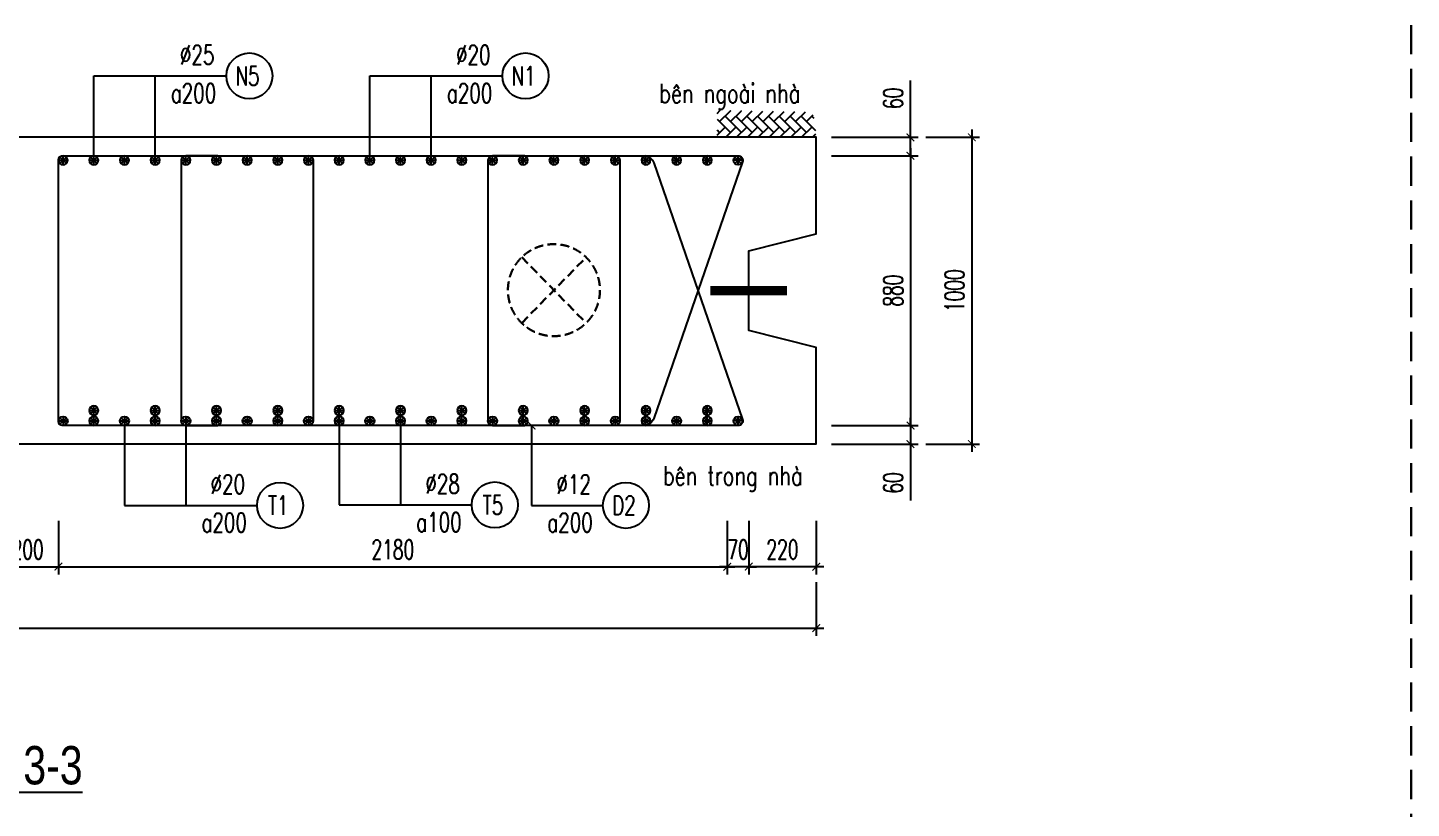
# Model space of a CAD drawing. Header units: millimetres. Extents: x -143483 to 1166745, y -1448440 to -1202244.
# Drawn here: x 283852 to 301892, y -1236113 to -1225931 of the extents above; entities that cross this region are included whole.
import ezdxf
from ezdxf.enums import TextEntityAlignment as Align

# ---------------------------------------------------------------- set-up
doc = ezdxf.new("R2010")
doc.units = ezdxf.units.MM
doc.header["$LTSCALE"] = 30
doc.header["$PDMODE"] = 3
doc.linetypes.add('DASHED', pattern=[19.05, 12.7, -6.35])
doc.layers.get('0').update_dxf_attribs({"lineweight": 9})
doc.layers.get('Defpoints').update_dxf_attribs({"lineweight": 9})
for name, color, linetype in [('ccu11-Cotthep', 9, 'Continuous'), ('ccu11-Dim', 8, 'Continuous'), ('ccu11-Hatch', 8, 'Continuous'), ('ccu11-Text', 31, 'Continuous'), ('ccu11-Thay', 7, 'Continuous'), ('ccu11-Thep', 4, 'Continuous'), ('ccu11-Thep doc', 4, 'Continuous'), ('ccu11-Thepdai', 6, 'Continuous')]:
    doc.layers.add(name, color=color, linetype=linetype)
doc.layers.add('ccu11-Khuat', color=9, linetype='DASHED', lineweight=30)
doc.layers.add('Vicom_thep doc', color=1, linetype='Continuous', lineweight=35)
doc.styles.add('ccu11-dim', font='vnsimli.shx', dxfattribs={"width": 0.65, "bigfont": 'bigfont.shx'})
doc.styles.add('ccu11-VnAvH-B', font='VHAVANB.TTF')
doc.styles.add('ccu11-vnsimli', font='vnsimli.shx', dxfattribs={"width": 0.8, "bigfont": 'vns.shx'})
doc.styles.add('ccu11-vnsimple', font='vnsimple.shx', dxfattribs={"bigfont": 'bigfont.shx'})
doc.styles.add('ccu11_simli', font='vnsimli.shx', dxfattribs={"width": 0.8})
doc.dimstyles.new('ccu11-100', dxfattribs={"dimscale": 100, "dimtxt": 2.5, "dimasz": 1, "dimexe": 1, "dimexo": 2, "dimgap": 1, "dimtad": 1, "dimdec": 0, "dimdsep": 46, "dimtxsty": 'ccu11-dim', "dimblk": 'ARCHTICK', "dimcen": -1, "dimdle": 1, "dimclrd": 256, "dimclre": 256, "dimclrt": 3, "dimadec": 0, "dimazin": 2, "dimtfac": 0.1, "dimtdec": 0, "dimtmove": 0, "dimatfit": 1, "dimldrblk": 'ARCHTICK', "dimfxl": 0, "dimtvp": 0.833333, "dimtolj": 1, "dimtzin": 12, "dimarcsym": 0})
doc.dimstyles.new('ccu11-100x4', dxfattribs={"dimscale": 100, "dimtxt": 2.5, "dimasz": 1, "dimexe": 1, "dimexo": 2, "dimgap": 1, "dimtad": 1, "dimdec": 0, "dimlfac": 0.25, "dimdsep": 46, "dimtxsty": 'ccu11-dim', "dimblk": 'ARCHTICK', "dimcen": -1, "dimdle": 1, "dimclrd": 256, "dimclre": 256, "dimclrt": 3, "dimadec": 0, "dimazin": 2, "dimtfac": 0.1, "dimtdec": 0, "dimtmove": 0, "dimatfit": 1, "dimldrblk": 'ARCHTICK', "dimfxl": 0, "dimtvp": 0.833333, "dimtolj": 1, "dimtzin": 12, "dimarcsym": 0})

# ---------------------------------------------------------------- blocks, each defined once
blk = doc.blocks.new('MCT')
at = {"ltscale": 0.005}
for p, q in [((-0.49, 0), (0.49, 0)), ((0.35, -0.35), (-0.35, 0.35)), ((-0.35, -0.35), (0.35, 0.35)), ((0, -0.49), (0, 0.49))]:
    blk.add_line(p, q, dxfattribs=at)
blk.add_circle((0, 0), 0.492, dxfattribs=at)
blk = doc.blocks.new('*U1417')
at = {"layer": 'ccu11-Thep doc', "xscale": -121.9200000001001, "yscale": 121.9200000001001, "zscale": 121.92, "rotation": 270}
blk.add_blockref('MCT', (0, 0), dxfattribs=at)
blk = doc.blocks.new('*U1418')
at = {"layer": 'ccu11-Thep doc', "color": 0, "linetype": 'ByBlock', "lineweight": -2, "transparency": 16777216}
for p in [(0, 0), (800, 0), (1600, 0), (2400, 0), (3200, 0), (4000, 0), (4800, 0), (5600, 0), (6400, 0), (7200, 0), (8000, 0)]:
    blk.add_blockref('*U1417', p, dxfattribs=at)
blk = doc.blocks.new('*U1395')
at = {"layer": 'ccu11-Thep doc', "xscale": -121.9200000001001, "yscale": 121.9200000001001, "zscale": 121.92, "rotation": 270}
blk.add_blockref('MCT', (0, 0), dxfattribs=at)
blk = doc.blocks.new('*U1396')
at = {"layer": 'ccu11-Thep doc', "color": 0, "linetype": 'ByBlock', "lineweight": -2, "transparency": 16777216}
for p in [(0, 0), (800, 0), (1600, 0), (2400, 0), (3200, 0), (4000, 0), (4800, 0), (5600, 0), (6400, 0), (7200, 0), (8000, 0)]:
    blk.add_blockref('*U1395', p, dxfattribs=at)
blk = doc.blocks.new('_ARCHTICK')
at = {"color": 0, "linetype": 'ByBlock', "const_width": 0.15}
blk.add_lwpolyline([(-0.5, -0.5), (0.5, 0.5)], dxfattribs=at)
blk = doc.blocks.new('*D2433')
at = {"layer": 'ccu11-Dim', "linetype": 'ByBlock', "lineweight": -2, "ltscale": 30, "transparency": 16777216}
for p, q in [((293253, -1232361), (293253, -1233061)), ((294133, -1232361), (294133, -1233061)), ((294233, -1232961), (293153, -1232961))]:
    blk.add_line(p, q, dxfattribs=at)
at = {"layer": 'Defpoints', "color": 0, "linetype": 'ByBlock', "ltscale": 30, "transparency": 16777216}
for p in [(293253, -1232161), (294133, -1232161), (293253, -1232961)]:
    blk.add_point(p, dxfattribs=at)
at = {"layer": 'ccu11-Dim', "linetype": 'ByBlock', "lineweight": -2, "ltscale": 30, "transparency": 16777216, "xscale": 100, "yscale": 100, "zscale": 100, "rotation": 180}
blk.add_blockref('_ARCHTICK', (293253, -1232961), dxfattribs=at)
at = {"layer": 'ccu11-Dim', "linetype": 'ByBlock', "lineweight": -2, "ltscale": 30, "transparency": 16777216, "xscale": 100, "yscale": 100, "zscale": 100}
blk.add_blockref('_ARCHTICK', (294133, -1232961), dxfattribs=at)
at = {"layer": 'ccu11-Dim', "color": 3, "linetype": 'ByBlock', "ltscale": 30, "transparency": 16777216, "insert": (293693, -1232736), "char_height": 250, "attachment_point": 5, "style": 'ccu11-dim'}
blk.add_mtext('\\A1;220', dxfattribs=at)
blk = doc.blocks.new('*D2434')
at = {"layer": 'ccu11-Dim', "linetype": 'ByBlock', "lineweight": -2, "ltscale": 30, "transparency": 16777216}
for p, q in [((292973, -1232361), (292973, -1233061)), ((293253, -1232361), (293253, -1233061)), ((292973, -1232961), (292873, -1232961)), ((293253, -1232961), (292973, -1232961)), ((293253, -1232961), (293353, -1232961))]:
    blk.add_line(p, q, dxfattribs=at)
at = {"layer": 'Defpoints', "color": 0, "linetype": 'ByBlock', "ltscale": 30, "transparency": 16777216}
for p in [(292973, -1232161), (293253, -1232161), (292973, -1232961)]:
    blk.add_point(p, dxfattribs=at)
at = {"layer": 'ccu11-Dim', "linetype": 'ByBlock', "lineweight": -2, "ltscale": 30, "transparency": 16777216, "xscale": 100, "yscale": 100, "zscale": 100}
blk.add_blockref('_ARCHTICK', (292973, -1232961), dxfattribs=at)
at = {"layer": 'ccu11-Dim', "linetype": 'ByBlock', "lineweight": -2, "ltscale": 30, "transparency": 16777216, "xscale": 100, "yscale": 100, "zscale": 100, "rotation": 180}
blk.add_blockref('_ARCHTICK', (293253, -1232961), dxfattribs=at)
at = {"layer": 'ccu11-Dim', "color": 3, "linetype": 'ByBlock', "ltscale": 30, "transparency": 16777216, "insert": (293113, -1232736), "char_height": 250, "attachment_point": 5, "style": 'ccu11-dim'}
blk.add_mtext('\\A1;70', dxfattribs=at)
blk = doc.blocks.new('*D2435')
at = {"layer": 'ccu11-Dim', "linetype": 'ByBlock', "lineweight": -2, "ltscale": 30, "transparency": 16777216}
for p, q in [((283452, -1232361), (283452, -1233061)), ((284252, -1232361), (284252, -1233061)), ((283352, -1232961), (284352, -1232961))]:
    blk.add_line(p, q, dxfattribs=at)
at = {"layer": 'Defpoints', "color": 0, "linetype": 'ByBlock', "ltscale": 30, "transparency": 16777216}
for p in [(283452, -1232161), (284252, -1232161), (284252, -1232961)]:
    blk.add_point(p, dxfattribs=at)
at = {"layer": 'ccu11-Dim', "linetype": 'ByBlock', "lineweight": -2, "ltscale": 30, "transparency": 16777216, "xscale": 100, "yscale": 100, "zscale": 100, "rotation": 180}
blk.add_blockref('_ARCHTICK', (283452, -1232961), dxfattribs=at)
at = {"layer": 'ccu11-Dim', "linetype": 'ByBlock', "lineweight": -2, "ltscale": 30, "transparency": 16777216, "xscale": 100, "yscale": 100, "zscale": 100}
blk.add_blockref('_ARCHTICK', (284252, -1232961), dxfattribs=at)
at = {"layer": 'ccu11-Dim', "color": 3, "linetype": 'ByBlock', "ltscale": 30, "transparency": 16777216, "insert": (283852, -1232736), "char_height": 250, "attachment_point": 5, "style": 'ccu11-dim'}
blk.add_mtext('\\A1;200', dxfattribs=at)
blk = doc.blocks.new('*D2436')
at = {"layer": 'ccu11-Dim', "linetype": 'ByBlock', "lineweight": -2, "ltscale": 30, "transparency": 16777216}
for p, q in [((284252, -1232361), (284252, -1233061)), ((292973, -1232361), (292973, -1233061)), ((284152, -1232961), (293073, -1232961))]:
    blk.add_line(p, q, dxfattribs=at)
at = {"layer": 'Defpoints', "color": 0, "linetype": 'ByBlock', "ltscale": 30, "transparency": 16777216}
for p in [(284252, -1232161), (292973, -1232161), (292973, -1232961)]:
    blk.add_point(p, dxfattribs=at)
at = {"layer": 'ccu11-Dim', "linetype": 'ByBlock', "lineweight": -2, "ltscale": 30, "transparency": 16777216, "xscale": 100, "yscale": 100, "zscale": 100, "rotation": 180}
blk.add_blockref('_ARCHTICK', (284252, -1232961), dxfattribs=at)
at = {"layer": 'ccu11-Dim', "linetype": 'ByBlock', "lineweight": -2, "ltscale": 30, "transparency": 16777216, "xscale": 100, "yscale": 100, "zscale": 100}
blk.add_blockref('_ARCHTICK', (292973, -1232961), dxfattribs=at)
at = {"layer": 'ccu11-Dim', "color": 3, "linetype": 'ByBlock', "ltscale": 30, "transparency": 16777216, "insert": (288613, -1232736), "char_height": 250, "attachment_point": 5, "style": 'ccu11-dim'}
blk.add_mtext('\\A1;2180', dxfattribs=at)
blk = doc.blocks.new('SHD')
at = {"layer": 'ccu11-Cotthep'}
blk.add_circle((300, 0), 300, dxfattribs=at)
at = {"layer": 'ccu11-Cotthep', "color": 31, "style": 'ccu11_simli', "width": 0.8}
blk.add_attdef('DK', text='', height=250, dxfattribs=at).set_placement((-101, 65), align=Align.BOTTOM_RIGHT)
blk.add_attdef('KH', text='', height=250, dxfattribs=at).set_placement((300, 0), align=Align.MIDDLE)
blk.add_attdef('KC', text='', height=250, dxfattribs=at).set_placement((-101, -142), align=Align.TOP_RIGHT)
blk = doc.blocks.new('*D2437')
at = {"layer": 'ccu11-Dim', "linetype": 'ByBlock', "lineweight": -2, "ltscale": 30, "transparency": 16777216}
for p, q in [((295362, -1227361), (295362, -1226621)), ((294333, -1227361), (295462, -1227361)), ((295362, -1227601), (295362, -1227361)), ((294333, -1227601), (295462, -1227601)), ((295362, -1227601), (295362, -1227701))]:
    blk.add_line(p, q, dxfattribs=at)
at = {"layer": 'Defpoints', "color": 0, "linetype": 'ByBlock', "ltscale": 30, "transparency": 16777216}
for p in [(294133, -1227361), (294133, -1227601), (295362, -1227601)]:
    blk.add_point(p, dxfattribs=at)
at = {"layer": 'ccu11-Dim', "linetype": 'ByBlock', "lineweight": -2, "ltscale": 30, "transparency": 16777216, "xscale": 100, "yscale": 100, "zscale": 100}
for p, rotation in [((295362, -1227361), 270), ((295362, -1227601), 90)]:
    blk.add_blockref('_ARCHTICK', p, dxfattribs=dict(at, rotation=rotation))
at = {"layer": 'ccu11-Dim', "color": 3, "linetype": 'ByBlock', "ltscale": 30, "transparency": 16777216, "insert": (295137, -1226853), "char_height": 250, "attachment_point": 5, "rotation": 90, "style": 'ccu11-dim'}
blk.add_mtext('\\A1;60', dxfattribs=at)
blk = doc.blocks.new('*D2438')
at = {"layer": 'ccu11-Dim', "linetype": 'ByBlock', "lineweight": -2, "ltscale": 30, "transparency": 16777216}
for p, q in [((294333, -1227601), (295462, -1227601)), ((295362, -1227501), (295362, -1231221)), ((294333, -1231121), (295462, -1231121))]:
    blk.add_line(p, q, dxfattribs=at)
at = {"layer": 'Defpoints', "color": 0, "linetype": 'ByBlock', "ltscale": 30, "transparency": 16777216}
for p in [(294133, -1227601), (294133, -1231121), (295362, -1231121)]:
    blk.add_point(p, dxfattribs=at)
at = {"layer": 'ccu11-Dim', "linetype": 'ByBlock', "lineweight": -2, "ltscale": 30, "transparency": 16777216, "xscale": 100, "yscale": 100, "zscale": 100}
for p, rotation in [((295362, -1227601), 90), ((295362, -1231121), 270)]:
    blk.add_blockref('_ARCHTICK', p, dxfattribs=dict(at, rotation=rotation))
at = {"layer": 'ccu11-Dim', "color": 3, "linetype": 'ByBlock', "ltscale": 30, "transparency": 16777216, "insert": (295137, -1229361), "char_height": 250, "attachment_point": 5, "rotation": 90, "style": 'ccu11-dim'}
blk.add_mtext('\\A1;880', dxfattribs=at)
blk = doc.blocks.new('*D2439')
at = {"layer": 'ccu11-Dim', "linetype": 'ByBlock', "lineweight": -2, "ltscale": 30, "transparency": 16777216}
for p, q in [((295362, -1231121), (295362, -1231021)), ((294333, -1231121), (295462, -1231121)), ((295362, -1231121), (295362, -1231361)), ((294333, -1231361), (295462, -1231361)), ((295362, -1231361), (295362, -1232100))]:
    blk.add_line(p, q, dxfattribs=at)
at = {"layer": 'Defpoints', "color": 0, "linetype": 'ByBlock', "ltscale": 30, "transparency": 16777216}
for p in [(294133, -1231121), (295362, -1231121), (294133, -1231361)]:
    blk.add_point(p, dxfattribs=at)
at = {"layer": 'ccu11-Dim', "linetype": 'ByBlock', "lineweight": -2, "ltscale": 30, "transparency": 16777216, "xscale": 100, "yscale": 100, "zscale": 100}
for p, rotation in [((295362, -1231121), 270), ((295362, -1231361), 90)]:
    blk.add_blockref('_ARCHTICK', p, dxfattribs=dict(at, rotation=rotation))
at = {"layer": 'ccu11-Dim', "color": 3, "linetype": 'ByBlock', "ltscale": 30, "transparency": 16777216, "insert": (295137, -1231869), "char_height": 250, "attachment_point": 5, "rotation": 90, "style": 'ccu11-dim'}
blk.add_mtext('\\A1;60', dxfattribs=at)
blk = doc.blocks.new('*D2440')
at = {"layer": 'ccu11-Dim', "linetype": 'ByBlock', "lineweight": -2, "ltscale": 30, "transparency": 16777216}
for p, q in [((296162, -1227261), (296162, -1231461)), ((295562, -1227361), (296262, -1227361)), ((295562, -1231361), (296262, -1231361))]:
    blk.add_line(p, q, dxfattribs=at)
at = {"layer": 'Defpoints', "color": 0, "linetype": 'ByBlock', "ltscale": 30, "transparency": 16777216}
for p in [(295362, -1227361), (295362, -1231361), (296162, -1231361)]:
    blk.add_point(p, dxfattribs=at)
at = {"layer": 'ccu11-Dim', "linetype": 'ByBlock', "lineweight": -2, "ltscale": 30, "transparency": 16777216, "xscale": 100, "yscale": 100, "zscale": 100}
for p, rotation in [((296162, -1227361), 90), ((296162, -1231361), 270)]:
    blk.add_blockref('_ARCHTICK', p, dxfattribs=dict(at, rotation=rotation))
at = {"layer": 'ccu11-Dim', "color": 3, "linetype": 'ByBlock', "ltscale": 30, "transparency": 16777216, "insert": (295937, -1229361), "char_height": 250, "attachment_point": 5, "rotation": 90, "style": 'ccu11-dim'}
blk.add_mtext('\\A1;1000', dxfattribs=at)
blk = doc.blocks.new('ccu11_block_thep')
at = {"layer": 'ccu11-Thep', "color": 3}
for p, q in [((-0.4, 0), (0.4, 0)), ((-0.28, 0.28), (0.28, -0.28)), ((0.28, 0.28), (-0.28, -0.28)), ((0, 0.4), (0, -0.4))]:
    blk.add_line(p, q, dxfattribs=at)
at = {"layer": 'ccu11-Thep', "color": 1, "const_width": 0.0667}
blk.add_lwpolyline([(-0.4, 0, 1), (0.4, 0, 1), (-0.4, 0, 1)], format="xyb", dxfattribs=at)
at = {"layer": 'ccu11-Thep', "color": 1}
blk.add_circle((0, 0), 0.4, dxfattribs=at)
blk = doc.blocks.new('*U1397')
at = {"layer": 'Vicom_thep doc', "xscale": -150, "yscale": 150, "zscale": 150, "rotation": 180}
blk.add_blockref('ccu11_block_thep', (0, 0), dxfattribs=at)
blk = doc.blocks.new('*U1398')
at = {"layer": 'ccu11-Thep doc', "color": 0, "linetype": 'ByBlock', "lineweight": -2, "transparency": 16777216}
for p in [(0, 0), (800, 0), (1600, 0), (2400, 0), (3200, 0), (4000, 0), (4800, 0), (5600, 0), (6400, 0), (7200, 0), (8000, 0)]:
    blk.add_blockref('*U1397', p, dxfattribs=at)
blk = doc.blocks.new('*U1401')
at = {"layer": 'Vicom_thep doc', "xscale": -150, "yscale": 150, "zscale": 150, "rotation": 180}
blk.add_blockref('ccu11_block_thep', (0, 0), dxfattribs=at)
blk = doc.blocks.new('*U1402')
at = {"layer": 'ccu11-Thep doc', "color": 0, "linetype": 'ByBlock', "lineweight": -2, "transparency": 16777216}
for p in [(0, 0), (800, 0), (1600, 0), (2400, 0), (3200, 0), (4000, 0), (4800, 0), (5600, 0), (6400, 0), (7200, 0), (8000, 0)]:
    blk.add_blockref('*U1401', p, dxfattribs=at)
blk = doc.blocks.new('*U1477')
at = {"layer": 'Vicom_thep doc', "xscale": -150, "yscale": 150, "zscale": 150, "rotation": 180}
blk.add_blockref('ccu11_block_thep', (0, 0), dxfattribs=at)
blk = doc.blocks.new('*U1478')
at = {"layer": 'ccu11-Thep doc', "color": 0, "linetype": 'ByBlock', "lineweight": -2, "transparency": 16777216}
for p in [(0, 0), (800, 0), (1600, 0), (2400, 0), (3200, 0), (4000, 0), (4800, 0), (5600, 0), (6400, 0), (7200, 0), (8000, 0)]:
    blk.add_blockref('*U1477', p, dxfattribs=at)
blk = doc.blocks.new('*D2485')
at = {"layer": 'ccu11-Dim', "linetype": 'ByBlock', "lineweight": -2, "ltscale": 30, "transparency": 16777216}
for p, q in [((272101, -1233161), (272101, -1233861)), ((294133, -1233161), (294133, -1233861)), ((272001, -1233761), (294233, -1233761))]:
    blk.add_line(p, q, dxfattribs=at)
at = {"layer": 'Defpoints', "color": 0, "linetype": 'ByBlock', "ltscale": 30, "transparency": 16777216}
for p in [(272101, -1232961), (294133, -1232961), (294133, -1233761)]:
    blk.add_point(p, dxfattribs=at)
at = {"layer": 'ccu11-Dim', "linetype": 'ByBlock', "lineweight": -2, "ltscale": 30, "transparency": 16777216, "xscale": 100, "yscale": 100, "zscale": 100, "rotation": 180}
blk.add_blockref('_ARCHTICK', (272101, -1233761), dxfattribs=at)
at = {"layer": 'ccu11-Dim', "linetype": 'ByBlock', "lineweight": -2, "ltscale": 30, "transparency": 16777216, "xscale": 100, "yscale": 100, "zscale": 100}
blk.add_blockref('_ARCHTICK', (294133, -1233761), dxfattribs=at)
at = {"layer": 'ccu11-Dim', "color": 3, "linetype": 'ByBlock', "ltscale": 30, "transparency": 16777216, "insert": (283117, -1233536), "char_height": 250, "attachment_point": 5, "style": 'ccu11-dim'}
blk.add_mtext('\\A1;5508', dxfattribs=at)

msp = doc.modelspace()

# ---------------------------------------------------------------- hatches: boundary and pattern name
at = {"layer": 'ccu11-Hatch', "ltscale": 10}
h = msp.add_hatch(dxfattribs=at)
h.set_pattern_fill('AR-HBONE', color=256, scale=25, angle=270, style=0)
h.set_pattern_definition([(45, (-2969009.52, 549095.51), (141.4213562, 4e-14), [300, -100]), (315, (-2968938.81, 549166.22), (141.4213562, 4e-14), [300, -100])])
h.paths.add_polyline_path([(292840.98, -1227007.96), (292840.98, -1227360.69), (294133.34, -1227360.69), (294090.48, -1227029.38)])

# ---------------------------------------------------------------- linework, layer by layer
at = {"layer": 'ccu11-Khuat'}
msp.add_line((301892.29, -1211609.82), (301892.29, -1268677.68), dxfattribs=at)
at = {"layer": 'ccu11-Khuat', "ltscale": 0.3}
for p, q in [((290294.22, -1228924.97), (291132.46, -1229783.68)), ((290294.22, -1229783.68), (291132.46, -1228924.97))]:
    msp.add_line(p, q, dxfattribs=at)
msp.add_circle((290713.34, -1229354.32), 600, dxfattribs=at)
at = {"layer": 'ccu11-Thay'}
for p, q in [((294133.34, -1228620.69), (294133.34, -1227360.69)), ((293253.57, -1228840.69), (294133.34, -1228620.69)), ((293253.57, -1229880.69), (293253.57, -1228840.69)), ((294133.34, -1230100.69), (293253.57, -1229880.69)), ((294133.34, -1231360.69), (294133.34, -1230100.69))]:
    msp.add_line(p, q, dxfattribs=at)
msp.add_lwpolyline([(272101.34, -1231360.69), (294133.34, -1231360.69), (294133.34, -1230100.69), (293253.57, -1229880.69), (293253.57, -1228840.69), (294133.34, -1228620.69), (294133.34, -1227360.69), (272101.34, -1227360.69), (272101.34, -1228620.69), (271221.57, -1228840.69), (271221.57, -1229880.69), (272101.34, -1230100.69)], close=True, dxfattribs=at)
at = {"layer": 'ccu11-Thep', "const_width": 120}
msp.add_lwpolyline([(292753.34, -1229360.69), (293753.34, -1229360.69)], dxfattribs=at)
at = {"layer": 'ccu11-Thepdai'}
for points in [[(291185.14, -1227600.69), (291905.61, -1227600.69, -0.23620228), (292017.37, -1227693.43), (293171.25, -1231040.19, -0.5204497), (293114.86, -1231120.69), (284303.34, -1231120.69, -0.41421356), (284253.34, -1231070.69), (284253.34, -1227650.69, -0.41421356), (284303.34, -1227600.69), (293114.86, -1227600.69, -0.5204497), (293171.25, -1227681.19), (292017.37, -1231027.94, -0.23620228), (291905.61, -1231120.69), (291185.14, -1231120.69)], [(286333.34, -1227600.69), (285913.34, -1227600.69, 0.41421356), (285853.34, -1227660.69), (285853.34, -1231060.69, 0.41421356), (285913.34, -1231120.69), (286333.34, -1231120.69)], [(287093.34, -1227600.69), (287513.34, -1227600.69, -0.41421356), (287573.34, -1227660.69), (287573.34, -1231060.69, -0.41421356), (287513.34, -1231120.69), (287093.34, -1231120.69)], [(290333.34, -1227600.69), (289913.34, -1227600.69, 0.41421356), (289853.34, -1227660.69), (289853.34, -1231060.69, 0.41421356), (289913.34, -1231120.69), (290333.34, -1231120.69)], [(291093.34, -1227600.69), (291513.34, -1227600.69, -0.41421356), (291573.34, -1227660.69), (291573.34, -1231060.69, -0.41421356), (291513.34, -1231120.69), (291093.34, -1231120.69)]]:
    msp.add_lwpolyline(points, format="xyb", dxfattribs=at)

# ---------------------------------------------------------------- block references
at = {"layer": 'ccu11-Cotthep'}
ref = msp.add_blockref('SHD', (286442.34, -1226560.33), dxfattribs=at)
ref.add_attrib('KH', 'N5', dxfattribs={"color": 31, "height": 250, "style": 'ccu11-vnsimple', "width": 0.7}).set_placement((286717.34, -1226560.33), align=Align.MIDDLE_CENTER)
ref.add_attrib('KC', 'a200', dxfattribs={"color": 31, "height": 250, "style": 'ccu11-vnsimple', "width": 0.7}).set_placement((286013.76, -1226660.33), align=Align.TOP_CENTER)
ref.add_attrib('DK', '`25', dxfattribs={"color": 31, "height": 250, "style": 'ccu11-vnsimple', "width": 0.7}).set_placement((286061.56, -1226485.33), align=Align.BOTTOM_CENTER)
ref = msp.add_blockref('SHD', (290042.34, -1226560.33), dxfattribs=at)
ref.add_attrib('KH', 'N1', dxfattribs={"color": 31, "height": 250, "style": 'ccu11-vnsimple', "width": 0.7}).set_placement((290317.34, -1226560.33), align=Align.MIDDLE_CENTER)
ref.add_attrib('KC', 'a200', dxfattribs={"color": 31, "height": 250, "style": 'ccu11-vnsimple', "width": 0.7}).set_placement((289613.76, -1226660.33), align=Align.TOP_CENTER)
ref.add_attrib('DK', '`20', dxfattribs={"color": 31, "height": 250, "style": 'ccu11-vnsimple', "width": 0.7}).set_placement((289661.56, -1226485.33), align=Align.BOTTOM_CENTER)
ref = msp.add_blockref('SHD', (286842.34, -1232161.04), dxfattribs=at)
ref.add_attrib('KH', 'T1', dxfattribs={"color": 31, "height": 250, "style": 'ccu11-vnsimple', "width": 0.7}).set_placement((287117.34, -1232161.04), align=Align.MIDDLE_CENTER)
ref.add_attrib('KC', 'a200', dxfattribs={"color": 31, "height": 250, "style": 'ccu11-vnsimple', "width": 0.7}).set_placement((286413.76, -1232261.04), align=Align.TOP_CENTER)
ref.add_attrib('DK', '`20', dxfattribs={"color": 31, "height": 250, "style": 'ccu11-vnsimple', "width": 0.7}).set_placement((286461.56, -1232086.04), align=Align.BOTTOM_CENTER)
ref = msp.add_blockref('SHD', (289642.34, -1232156.04), dxfattribs=at)
ref.add_attrib('KH', 'T5', dxfattribs={"color": 31, "height": 250, "style": 'ccu11-vnsimple', "width": 0.7}).set_placement((289917.34, -1232156.04), align=Align.MIDDLE_CENTER)
ref.add_attrib('KC', 'a100', dxfattribs={"color": 31, "height": 250, "style": 'ccu11-vnsimple', "width": 0.7}).set_placement((289213.76, -1232256.04), align=Align.TOP_CENTER)
ref.add_attrib('DK', '`28', dxfattribs={"color": 31, "height": 250, "style": 'ccu11-vnsimple', "width": 0.7}).set_placement((289261.56, -1232081.04), align=Align.BOTTOM_CENTER)
ref = msp.add_blockref('SHD', (291351.67, -1232161.04), dxfattribs=at)
ref.add_attrib('KH', 'D2', dxfattribs={"color": 31, "height": 250, "style": 'ccu11-vnsimple', "width": 0.7}).set_placement((291626.67, -1232161.04), align=Align.MIDDLE_CENTER)
ref.add_attrib('KC', 'a200', dxfattribs={"color": 31, "height": 250, "style": 'ccu11-vnsimple', "width": 0.7}).set_placement((290923.09, -1232261.04), align=Align.TOP_CENTER)
ref.add_attrib('DK', '`12', dxfattribs={"color": 31, "height": 250, "style": 'ccu11-vnsimple', "width": 0.7}).set_placement((290970.89, -1232086.04), align=Align.BOTTOM_CENTER)
at = {"layer": 'ccu11-Thep doc'}
for name, p in [('*U1418', (284313.34, -1227660.69)), ('*U1398', (284713.34, -1227660.69)), ('*U1478', (284713.34, -1230924.08)), ('*U1402', (284713.34, -1231060.69))]:
    msp.add_blockref(name, p, dxfattribs=at)
at = {"layer": 'ccu11-Thep doc', "xscale": 121.9200000001001, "yscale": 121.9200000001001, "zscale": 121.9200000001001, "rotation": 90.00000000000001}
for p in [(293113.69, -1227660.69), (293113.69, -1231060.69)]:
    msp.add_blockref('MCT', p, dxfattribs=at)
at = {"layer": 'ccu11-Thep doc', "xscale": -1, "rotation": 180}
msp.add_blockref('*U1396', (284313.34, -1231060.69), dxfattribs=at)

# ---------------------------------------------------------------- texts
at = {"layer": 'ccu11-Text', "linetype": 'Continuous', "style": 'ccu11-vnsimli', "width": 0.75}
for s, p in [('bªn ngoµi nhµ', (293005.75, -1226912.54)), ('bªn trong nhµ', (293045.93, -1231899.15))]:
    msp.add_text(s, height=250, dxfattribs=at).set_placement(p, align=Align.CENTER)
at = {"layer": 'ccu11-Text', "color": 3, "style": 'ccu11-VnAvH-B', "width": 0.8}
msp.add_text('%%UmÆt c¾t 3-3', height=500, dxfattribs=at).set_placement((282933.34, -1235800.49), align=Align.CENTER)

# ---------------------------------------------------------------- dimensions: what is measured, and where the dimension line sits
at = {"layer": 'ccu11-Dim', "linetype": 'ByBlock', "ltscale": 30}
for base, p1, p2, angle, picture, middle in [((295361.74, -1227600.69), (294133.34, -1227360.69), (294133.34, -1227600.69), 90, '*D2437', (295361.74, -1226852.7)), ((295361.74, -1231120.69), (294133.34, -1231360.69), (294133.34, -1231120.69), 270, '*D2439', (295361.74, -1231868.67))]:
    dim = msp.add_linear_dim(base=base, p1=p1, p2=p2, angle=angle, dimstyle='ccu11-100x4', dxfattribs=at)
    dim.commit()
    dim.dimension.update_dxf_attribs({"geometry": picture, "text_midpoint": middle, "dimtype": 160})
dim = msp.add_linear_dim(base=(296161.74, -1231360.69), p1=(295361.74, -1227360.69), p2=(295361.74, -1231360.69), angle=90, dimstyle='ccu11-100x4', dxfattribs=at)
dim.commit()
dim.dimension.update_dxf_attribs({"geometry": '*D2440', "text_midpoint": (295936.74, -1229360.69)})
dim = msp.add_linear_dim(base=(295361.74, -1231120.69), p1=(294133.34, -1227600.69), p2=(294133.34, -1231120.69), angle=90, dimstyle='ccu11-100x4', override={"dimtmove": 1}, dxfattribs=at)
dim.commit()
dim.dimension.update_dxf_attribs({"geometry": '*D2438', "text_midpoint": (295136.74, -1229360.69)})
for base, p1, p2, picture, middle in [((284251.84, -1232961.04), (283451.84, -1232161.05), (284251.84, -1232161.05), '*D2435', (283851.84, -1232736.04)), ((292973.34, -1232961.04), (284251.84, -1232161.05), (292973.34, -1232161.05), '*D2436', (288612.59, -1232736.04)), ((293253.34, -1232961.04), (294133.34, -1232161.05), (293253.34, -1232161.05), '*D2433', (293693.34, -1232736.04)), ((294133.34, -1233761.04), (272101.34, -1232961.04), (294133.34, -1232961.04), '*D2485', (283117.34, -1233536.04))]:
    dim = msp.add_linear_dim(base=base, p1=p1, p2=p2, dimstyle='ccu11-100x4', dxfattribs=at)
    dim.commit()
    dim.dimension.update_dxf_attribs({"geometry": picture, "text_midpoint": middle})
dim = msp.add_linear_dim(base=(292973.34, -1232961.04), p1=(293253.34, -1232161.05), p2=(292973.34, -1232161.05), dimstyle='ccu11-100x4', override={"dimtix": 1}, dxfattribs=at)
dim.commit()
dim.dimension.update_dxf_attribs({"geometry": '*D2434', "text_midpoint": (293113.34, -1232736.04)})

# ---------------------------------------------------------------- leaders
at = {"layer": 'ccu11-Cotthep'}
for points in [[(284713.34, -1227660.69), (284713.34, -1226560.33), (286442.34, -1226560.33)], [(285513.34, -1227660.69), (285513.34, -1226560.33), (286442.34, -1226560.33)], [(288313.34, -1227660.69), (288313.34, -1226560.33), (290042.34, -1226560.33)], [(289113.34, -1227660.69), (289113.34, -1226560.33), (290042.34, -1226560.33)], [(285113.34, -1231060.69), (285113.34, -1232161.04), (286842.34, -1232161.04)], [(285913.34, -1231060.69), (285913.34, -1232161.04), (286842.34, -1232161.04)], [(287913.34, -1231055.69), (287913.34, -1232156.04), (289642.34, -1232156.04)], [(288713.34, -1231055.69), (288713.34, -1232156.04), (289642.34, -1232156.04)]]:
    msp.add_leader(points, dimstyle='ccu11-100', override={"dimasz": 1.5, "dimgap": 1, "dimtad": 0, "dimldrblk": 'None', "dimfxl": 3, "dimfxlon": 1, "dimtfill": 1, "dimarcsym": 1}, dxfattribs=at)
at = {"layer": 'ccu11-Cotthep', "linetype": 'ByBlock', "ltscale": 30}
msp.add_leader([(290422.67, -1231120.69), (290422.67, -1232161.04), (291351.67, -1232161.04)], dimstyle='ccu11-100x4', dxfattribs=at)

doc.saveas('drawing.dxf')
